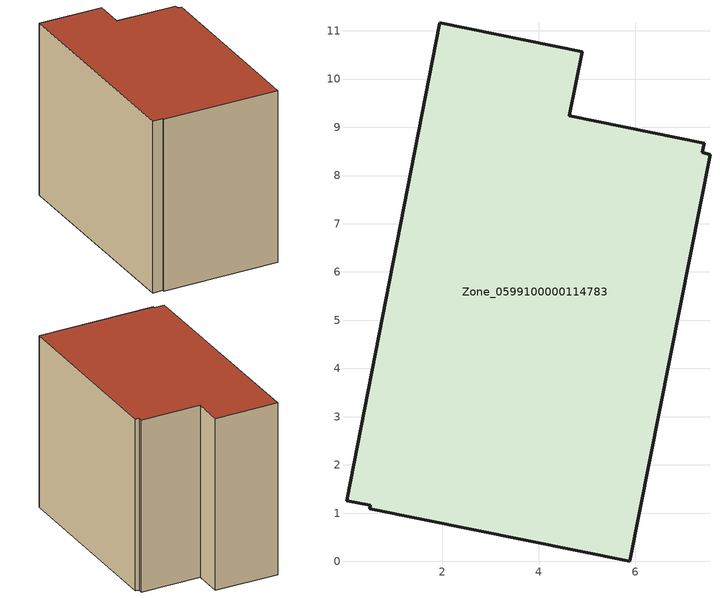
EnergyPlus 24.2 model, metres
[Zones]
Zone_0599100000114783
 floor ground (C_G): 5.88,0 0.49,1.09 0.5,1.17 0.01,1.25 1.95,11.17 4.9,10.57 4.63,9.24 7.43,8.67 7.39,8.48 7.55,8.43 z0
 wall outside (C_F): 4.9,10.57 1.95,11.17 0.01,1.25 0.5,1.17 0.49,1.09 5.88,0 7.55,8.43 7.39,8.48 7.43,8.67 4.63,9.24 4.9,10.57 z0:8.29
 roof outside (C_R): 7.39,8.48 7.43,8.67 4.63,9.24 4.9,10.57 1.95,11.17 0.01,1.25 0.5,1.17 0.49,1.09 5.88,0 7.55,8.43 z8.29
[BUILDING]
Pand.0599100000114783: North Axis=0; Terrain=City; Loads Convergence Tolerance Value=0.04; Temperature Convergence Tolerance Value=0.4; Solar Distribution=FullExterior; Maximum Number of Warmup Days=25; Minimum Number of Warmup Days=1
[Site:Location]
Rotterdam.The.Hague.AP_ZH_NLD Design_Conditions: Latitude=51.96; Longitude=4.45; Time Zone=1; Elevation=-4.5
[SITE:GROUNDTEMPERATURE:BUILDINGSURFACE]
18, 18, 18, 18, 18, 18, 18, 18, 18, 18, 18, 18
[MATERIAL] Thermal Absorptance=0.9; Solar Absorptance=0.7; Visible Absorptance=0.7
Name | Roughness | Thickness | Conductivity | Density | Specific Heat
G.TC.1975-1991 | MediumSmooth | 0.15 | 0.288461 | 540 | 1210
F.TC.1975-1991 | Rough | 0.3 | 0.230769 | 1920 | 840
R.TC.1975-1991 | MediumRough | 0.2 | 0.153846 | 1500 | 1000
[CONSTRUCTION]
C_G: G.TC.1975-1991
C_F: F.TC.1975-1991
C_R: R.TC.1975-1991
[ZONE]
Zone_0599100000114783: Type=1; Multiplier=1; Ceiling Height=Autocalculate; Volume=Autocalculate; Floor Area=autocalculate; Part of Total Floor Area=Yes
[ZONEINFILTRATION:DESIGNFLOWRATE]
Infil_Zone_0599100000114783: Zone or ZoneList or Space or SpaceList=Zone_0599100000114783; Schedule=AlwaysOn; Design Flow Rate Calculation Method=Flow/Area; Flow Rate per Floor Area=0.003; Constant Term Coefficient=1; Temperature Term Coefficient=0; Velocity Term Coefficient=0; Velocity Squared Term Coefficient=0
[HVACTEMPLATE:ZONE:IDEALLOADSAIRSYSTEM]
Zone_0599100000114783: Maximum Heating Supply Air Temperature=50; Minimum Cooling Supply Air Temperature=13; Maximum Heating Supply Air Humidity Ratio=0.0156; Minimum Cooling Supply Air Humidity Ratio=0.0077; Heating Limit=NoLimit; Cooling Limit=NoLimit; Dehumidification Control Type=ConstantSensibleHeatRatio; Cooling Sensible Heat Ratio=0.7; Dehumidification Setpoint=60; Humidification Control Type=None; Humidification Setpoint=30; Outdoor Air Method=None; Outdoor Air Flow Rate per Person=0.00944; Outdoor Air Flow Rate per Zone Floor Area=0; Outdoor Air Flow Rate per Zone=0; Demand Controlled Ventilation Type=None; Outdoor Air Economizer Type=NoEconomizer; Heat Recovery Type=None; Sensible Heat Recovery Effectiveness=0.7; Latent Heat Recovery Effectiveness=0.65
[ZONECONTROL:THERMOSTAT]
ThermostatControl_Zone_0599100000114783: Zone or ZoneList=Zone_0599100000114783; Control Type Schedule=DualSetpointControlType; Control 1=Thermostat_Zone_0599100000114783; Temperature Difference Between Cutout And Setpoint=0
[THERMOSTATSETPOINT:DUALSETPOINT]
Thermostat_Zone_0599100000114783: Heating Setpoint Temperature Schedule=HeatingSetpoint_Zone_0599100000114783; Cooling Setpoint Temperature Schedule=CoolingSetpoint_Zone_0599100000114783
[SCHEDULE:COMPACT]
HeatingSetpoint_Zone_0599100000114783: Through: 12/31, For: AllDays, Until: 24:00, 21
CoolingSetpoint_Zone_0599100000114783: Through: 12/31, For: AllDays, Until: 24:00, 24
DualSetpointControlType: Through: 12/31, For: AllDays, Until: 24:00, 4
AlwaysOn: Through: 12/31, For: AllDays, Until: 24:00, 1
